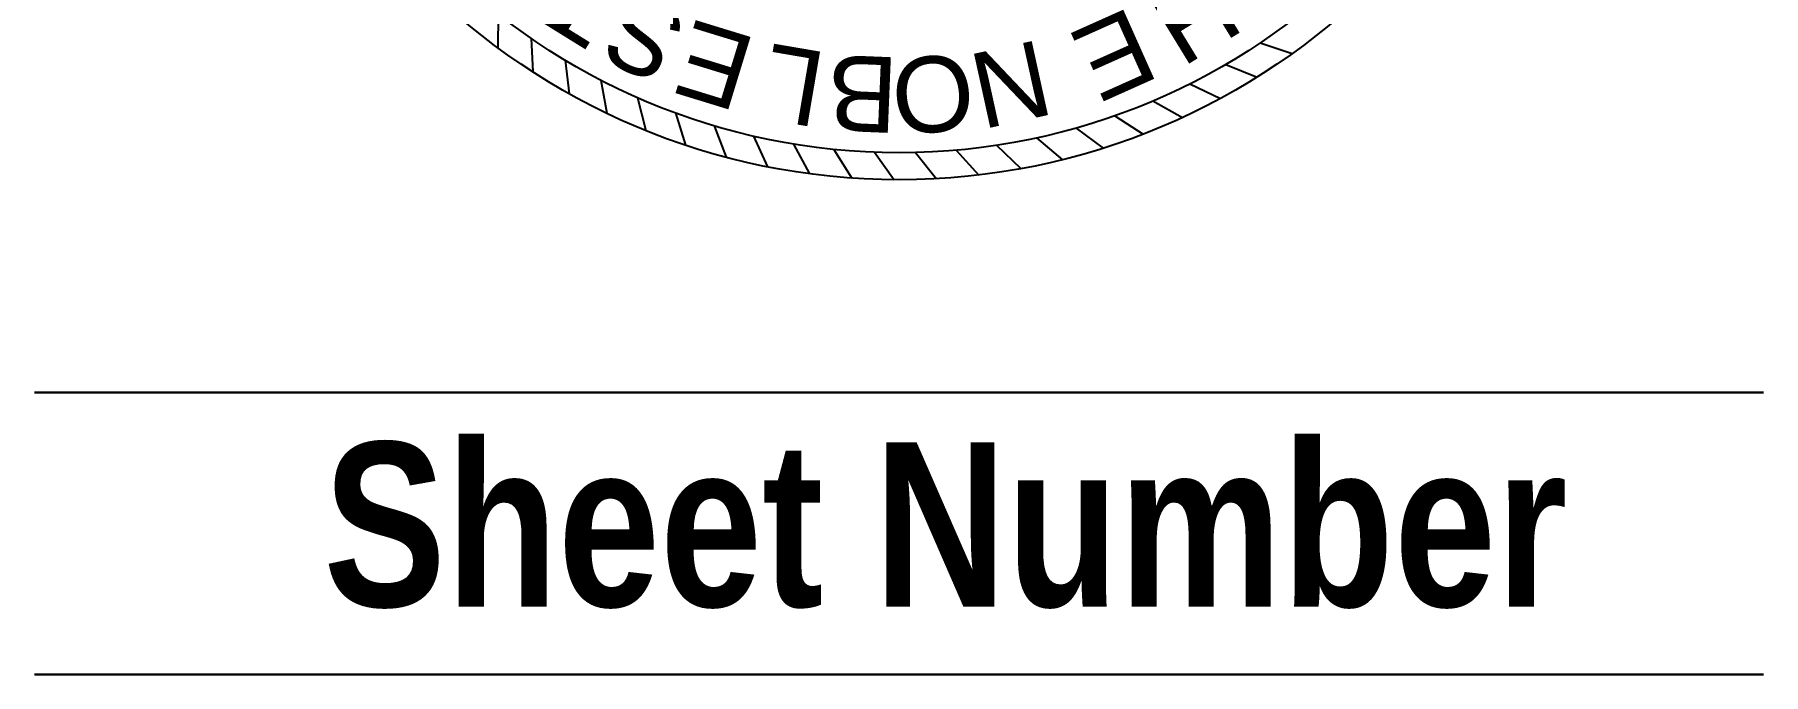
# Model space of a CAD drawing. Header units: inches. Extents: x -350 to 3672, y -1325 to 3943.
# Drawn here: x 3497.135 to 3498.841, y 946.382 to 947.013 of the extents above; entities that cross this region are included whole.
import ezdxf

# ---------------------------------------------------------------- set-up
doc = ezdxf.new("R2010")
doc.units = ezdxf.units.IN
doc.header["$MEASUREMENT"] = 0
doc.layers.add('_CoSD_TB', color=7, linetype='Continuous')
doc.layers.add('BORDER', color=250, linetype='Continuous', lineweight=30)
doc.styles.add('CoSD TITLE', font='arial.ttf')
doc.styles.add('TITLE', font='ARIALNB.TTF', dxfattribs={"height": 0.4})

msp = doc.modelspace()

# ---------------------------------------------------------------- linework, layer by layer
at = {"layer": '_CoSD_TB', "color": 1, "linetype": 'Continuous'}
for p, q in [((3497.59247, 947.03343), (3497.59217, 947.00014)), ((3497.62485, 947.0096), (3497.62664, 946.97636)), ((3498.34433, 947.00513), (3498.3759, 946.99456)), ((3497.65866, 946.98784), (3497.66254, 946.95478)), ((3498.31025, 946.98379), (3498.34109, 946.97127)), ((3497.69377, 946.96825), (3497.69972, 946.9355)), ((3498.27489, 946.96464), (3498.30489, 946.9502)), ((3497.73005, 946.95091), (3497.73804, 946.91859)), ((3497.76734, 946.93588), (3497.77735, 946.90413)), ((3498.23841, 946.94775), (3498.26744, 946.93145)), ((3497.8055, 946.92321), (3497.81748, 946.89215)), ((3498.16262, 946.92099), (3498.18937, 946.90119)), ((3498.20093, 946.93318), (3498.22888, 946.9151)), ((3497.84438, 946.91297), (3497.85829, 946.88273)), ((3497.88383, 946.90519), (3497.89961, 946.87588)), ((3498.08407, 946.90395), (3498.10813, 946.88095)), ((3498.12361, 946.91124), (3498.14907, 946.88979)), ((3497.92369, 946.89991), (3497.94128, 946.87164)), ((3497.9638, 946.89713), (3497.98313, 946.87003)), ((3498.00401, 946.89688), (3498.025, 946.87105)), ((3498.04415, 946.89916), (3498.06672, 946.87469))]:
    msp.add_line(p, q, dxfattribs=at)
for radius in [0.66669, 0.64002]:
    msp.add_circle((3497.98788, 947.5367), radius, dxfattribs=at)
at = {"layer": 'BORDER', "color": 7}
for p, q in [((3498.84064, 946.66031), (3497.13512, 946.66031)), ((3498.84064, 946.38226), (3497.13512, 946.38226))]:
    msp.add_line(p, q, dxfattribs=at)

# ---------------------------------------------------------------- texts
at = {"layer": '_CoSD_TB', "color": 1, "style": 'CoSD TITLE'}
for s, rotation, p in [('T', 148.21328, (3497.71982, 947.06081)), ('H', 211.46328, (3498.29219, 947.08313)), ('S', 155.57439, (3497.783, 947.03038)), ('E', 204.10217, (3498.21692, 947.04123)), ('E', 162.9355, (3497.84956, 947.00831)), ('L', 170.29661, (3497.9184, 946.99494)), ('N', 192.37994, (3498.12717, 947.00856)), ('B', 177.65772, (3497.98838, 946.9905)), ('O', 185.01883, (3498.05836, 946.99507))]:
    msp.add_text(s, height=0.07467, rotation=rotation, dxfattribs=at).set_placement(p)
at = {"layer": 'BORDER', "color": 7, "insert": (3497.4201, 946.61115), "char_height": 0.162, "width": 2.5530162, "attachment_point": 1, "style": 'TITLE'}
msp.add_mtext('{\\f@Arial Unicode MS|b1|i0|c0|p34;\\W0.8;Sheet Number}', dxfattribs=at)

doc.saveas('drawing.dxf')
